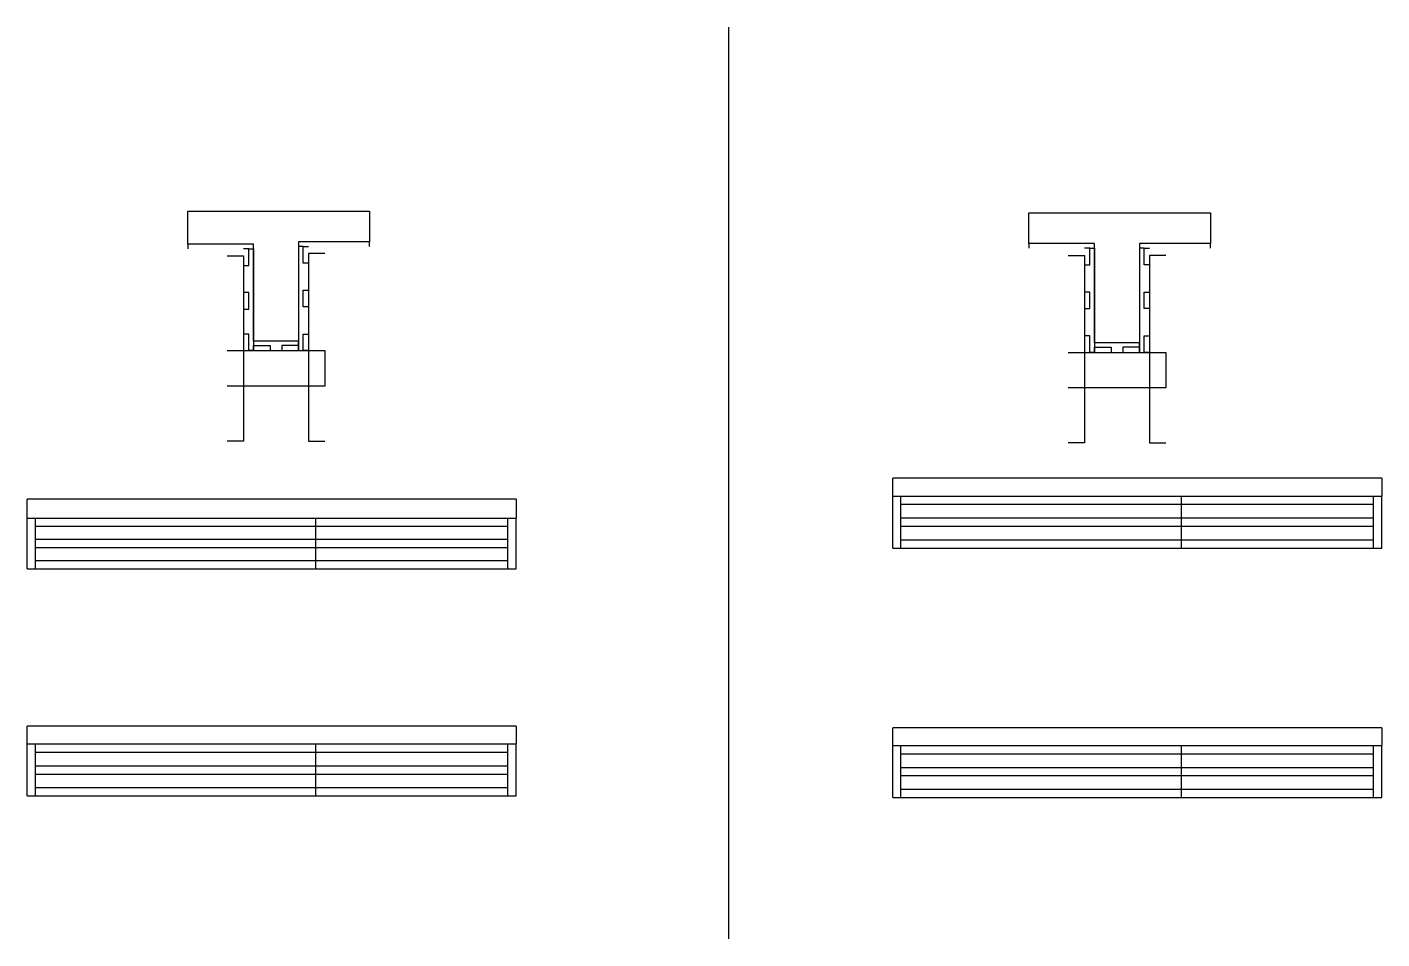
# Model space of a CAD drawing. Header units: metres. Extents: x 4315 to 5461, y 5325 to 6096.
import ezdxf

# ---------------------------------------------------------------- set-up
doc = ezdxf.new("R2010")
doc.units = ezdxf.units.M
for name, color, linetype in [('CONCRETO', 7, 'Continuous'), ('COTA', 7, 'Continuous'), ('Madeira', 7, 'Continuous'), ('Painéis', 7, 'Continuous'), ('SARR_2.2x7', 7, 'Continuous'), ('SARR_3.5x7', 7, 'Continuous')]:
    doc.layers.add(name, color=color, linetype=linetype)

msp = doc.modelspace()

# ---------------------------------------------------------------- linework, layer by layer
at = {"layer": 'CONCRETO', "color": 7, "lineweight": 25}
for points in [[(4451.1, 5912.5), (4451.1, 5940.5), (4604.7, 5940.5), (4604.7, 5914.5), (4544.7, 5914.5), (4544.7, 5830.5), (4506.7, 5830.5), (4506.7, 5912.5)], [(5162, 5913), (5162, 5939), (5315.6, 5939), (5315.6, 5913), (5255.6, 5913), (5255.6, 5829), (5217.6, 5829), (5217.6, 5913)]]:
    msp.add_lwpolyline(points, dxfattribs=at)
at = {"layer": 'COTA', "color": 7, "lineweight": 25}
for p, q in [((4908.3, 6096), (4908.3, 5325.2)), ((5047, 5699.6), (5047, 5714.6)), ((5460.5, 5714.6), (5047, 5714.6)), ((5460.5, 5714.6), (5460.5, 5699.6)), ((4315.3, 5681), (4315.3, 5697)), ((4728.8, 5697), (4315.3, 5697)), ((4728.8, 5697), (4728.8, 5681)), ((4315.3, 5490.1), (4315.3, 5505.1)), ((4728.8, 5505.1), (4315.3, 5505.1)), ((4728.8, 5505.1), (4728.8, 5490.1)), ((5047, 5488.7), (5047, 5503.7)), ((5460.5, 5503.7), (5047, 5503.7)), ((5460.5, 5503.7), (5460.5, 5488.7))]:
    msp.add_line(p, q, dxfattribs=at)
at = {"layer": 'Madeira', "color": 7, "lineweight": 25}
for points in [[(4553.1, 5896.5), (4548.7, 5896.5), (4548.7, 5910.5), (4553.1, 5910.5)], [(4498.3, 5894.5), (4502.7, 5894.5), (4502.7, 5908.5), (4498.3, 5908.5)], [(5209.2, 5895), (5213.6, 5895), (5213.6, 5909), (5209.2, 5909)], [(5264, 5895), (5259.6, 5895), (5259.6, 5909), (5264, 5909)], [(4498.3, 5857.5), (4502.7, 5857.5), (4502.7, 5871.5), (4498.3, 5871.5)], [(4553.1, 5859.5), (4548.7, 5859.5), (4548.7, 5873.5), (4553.1, 5873.5)], [(5209.2, 5858), (5213.6, 5858), (5213.6, 5872), (5209.2, 5872)], [(5264, 5858), (5259.6, 5858), (5259.6, 5872), (5264, 5872)], [(4498.3, 5822.5), (4502.7, 5822.5), (4502.7, 5836.5), (4498.3, 5836.5)], [(4553.1, 5822.5), (4548.7, 5822.5), (4548.7, 5836.5), (4553.1, 5836.5)], [(5209.2, 5821), (5213.6, 5821), (5213.6, 5835), (5209.2, 5835)], [(5264, 5821), (5259.6, 5821), (5259.6, 5835), (5264, 5835)], [(4506.7, 5822.5), (4506.7, 5826.9), (4520.7, 5826.9), (4520.7, 5822.5)], [(4544.7, 5822.5), (4544.7, 5826.9), (4530.7, 5826.9), (4530.7, 5822.5)], [(5217.6, 5821), (5217.6, 5825.4), (5231.6, 5825.4), (5231.6, 5821)], [(5255.6, 5821), (5255.6, 5825.4), (5241.6, 5825.4), (5241.6, 5821)]]:
    msp.add_lwpolyline(points, dxfattribs=at)
at = {"layer": 'Painéis', "color": 7, "lineweight": 25}
for p, q in [((5047, 5699.6), (5460.5, 5699.6)), ((5047, 5655.6), (5047, 5699.6)), ((5291, 5655.6), (5291, 5699.6)), ((5460.5, 5655.6), (5460.5, 5699.6)), ((4315.3, 5681), (4728.8, 5681)), ((4315.3, 5638), (4315.3, 5681)), ((4559.3, 5638), (4559.3, 5681)), ((4728.8, 5638), (4728.8, 5681)), ((5047, 5655.6), (5460.5, 5655.6)), ((4315.3, 5638), (4728.8, 5638)), ((4315.3, 5490.1), (4728.8, 5490.1)), ((4315.3, 5446.1), (4315.3, 5490.1)), ((4559.3, 5446.1), (4559.3, 5490.1)), ((4728.8, 5446.1), (4728.8, 5490.1)), ((5047, 5488.7), (5460.5, 5488.7)), ((5047, 5444.7), (5047, 5488.7)), ((5291, 5444.7), (5291, 5488.7)), ((5460.5, 5444.7), (5460.5, 5488.7)), ((4315.3, 5446.1), (4728.8, 5446.1)), ((5047, 5444.7), (5460.5, 5444.7))]:
    msp.add_line(p, q, dxfattribs=at)
for points in [[(4506.7, 5908.5), (4506.7, 5912.5), (4451.1, 5912.5), (4451.1, 5908.5)], [(4604.7, 5910.5), (4604.7, 5914.5), (4544.7, 5914.5), (4544.7, 5910.5)], [(4548.7, 5910.5), (4544.7, 5910.5), (4544.7, 5822.5), (4548.7, 5822.5)], [(5217.6, 5909), (5217.6, 5913), (5162, 5913), (5162, 5909)], [(5315.6, 5909), (5315.6, 5913), (5255.6, 5913), (5255.6, 5909)], [(4502.7, 5908.5), (4506.7, 5908.5), (4506.7, 5822.5), (4502.7, 5822.5)], [(5213.6, 5909), (5217.6, 5909), (5217.6, 5821), (5213.6, 5821)], [(5259.6, 5909), (5255.6, 5909), (5255.6, 5821), (5259.6, 5821)], [(4544.7, 5826.9), (4544.7, 5830.5), (4506.7, 5830.5), (4506.7, 5826.9)], [(5255.6, 5825.4), (5255.6, 5829), (5217.6, 5829), (5217.6, 5825.4)]]:
    msp.add_lwpolyline(points, dxfattribs=at)
at = {"layer": 'SARR_2.2x7', "color": 7, "lineweight": 25}
for p, q in [((5054, 5655.6), (5054, 5699.6)), ((5054, 5692.6), (5291, 5692.6)), ((5291, 5692.6), (5453.5, 5692.6)), ((5453.5, 5655.6), (5453.5, 5699.6)), ((4322.3, 5638), (4322.3, 5681)), ((4721.8, 5638), (4721.8, 5681)), ((5054, 5681.1), (5291, 5681.1)), ((5291, 5681.1), (5453.5, 5681.1)), ((4322.3, 5674), (4559.3, 5674)), ((4559.3, 5674), (4721.8, 5674)), ((5054, 5674.1), (5291, 5674.1)), ((5291, 5674.1), (5453.5, 5674.1)), ((4322.3, 5663), (4559.3, 5663)), ((4559.3, 5663), (4721.8, 5663)), ((5054, 5662.6), (5291, 5662.6)), ((5291, 5662.6), (5453.5, 5662.6)), ((4322.3, 5656), (4559.3, 5656)), ((4559.3, 5656), (4721.8, 5656)), ((4322.3, 5645), (4559.3, 5645)), ((4559.3, 5645), (4721.8, 5645)), ((4322.3, 5446.1), (4322.3, 5490.1)), ((4721.8, 5446.1), (4721.8, 5490.1)), ((5054, 5444.7), (5054, 5488.7)), ((5453.5, 5444.7), (5453.5, 5488.7)), ((4322.3, 5483.1), (4559.3, 5483.1)), ((4559.3, 5483.1), (4721.8, 5483.1)), ((5054, 5481.7), (5291, 5481.7)), ((5291, 5481.7), (5453.5, 5481.7)), ((4322.3, 5471.6), (4559.3, 5471.6)), ((4322.3, 5464.6), (4559.3, 5464.6)), ((4559.3, 5471.6), (4721.8, 5471.6)), ((4559.3, 5464.6), (4721.8, 5464.6)), ((5054, 5470.2), (5291, 5470.2)), ((5054, 5463.2), (5291, 5463.2)), ((5291, 5470.2), (5453.5, 5470.2)), ((5291, 5463.2), (5453.5, 5463.2)), ((4322.3, 5453.1), (4559.3, 5453.1)), ((4559.3, 5453.1), (4721.8, 5453.1)), ((5054, 5451.7), (5291, 5451.7)), ((5291, 5451.7), (5453.5, 5451.7))]:
    msp.add_line(p, q, dxfattribs=at)
at = {"layer": 'SARR_3.5x7', "color": 7, "lineweight": 25}
for points in [[(4484.3, 5902.5), (4498.3, 5902.5), (4498.3, 5746), (4484.3, 5746)], [(4567.1, 5904.5), (4553.1, 5904.5), (4553.1, 5746), (4567.1, 5746)], [(5195.2, 5903), (5209.2, 5903), (5209.2, 5744.5), (5195.2, 5744.5)], [(5278, 5903), (5264, 5903), (5264, 5744.5), (5278, 5744.5)], [(4484.3, 5822.5), (4567.1, 5822.5), (4567.1, 5792.4), (4484.3, 5792.4)], [(5195.2, 5821), (5278, 5821), (5278, 5790.9), (5195.2, 5790.9)]]:
    msp.add_lwpolyline(points, dxfattribs=at)

doc.saveas('drawing.dxf')
